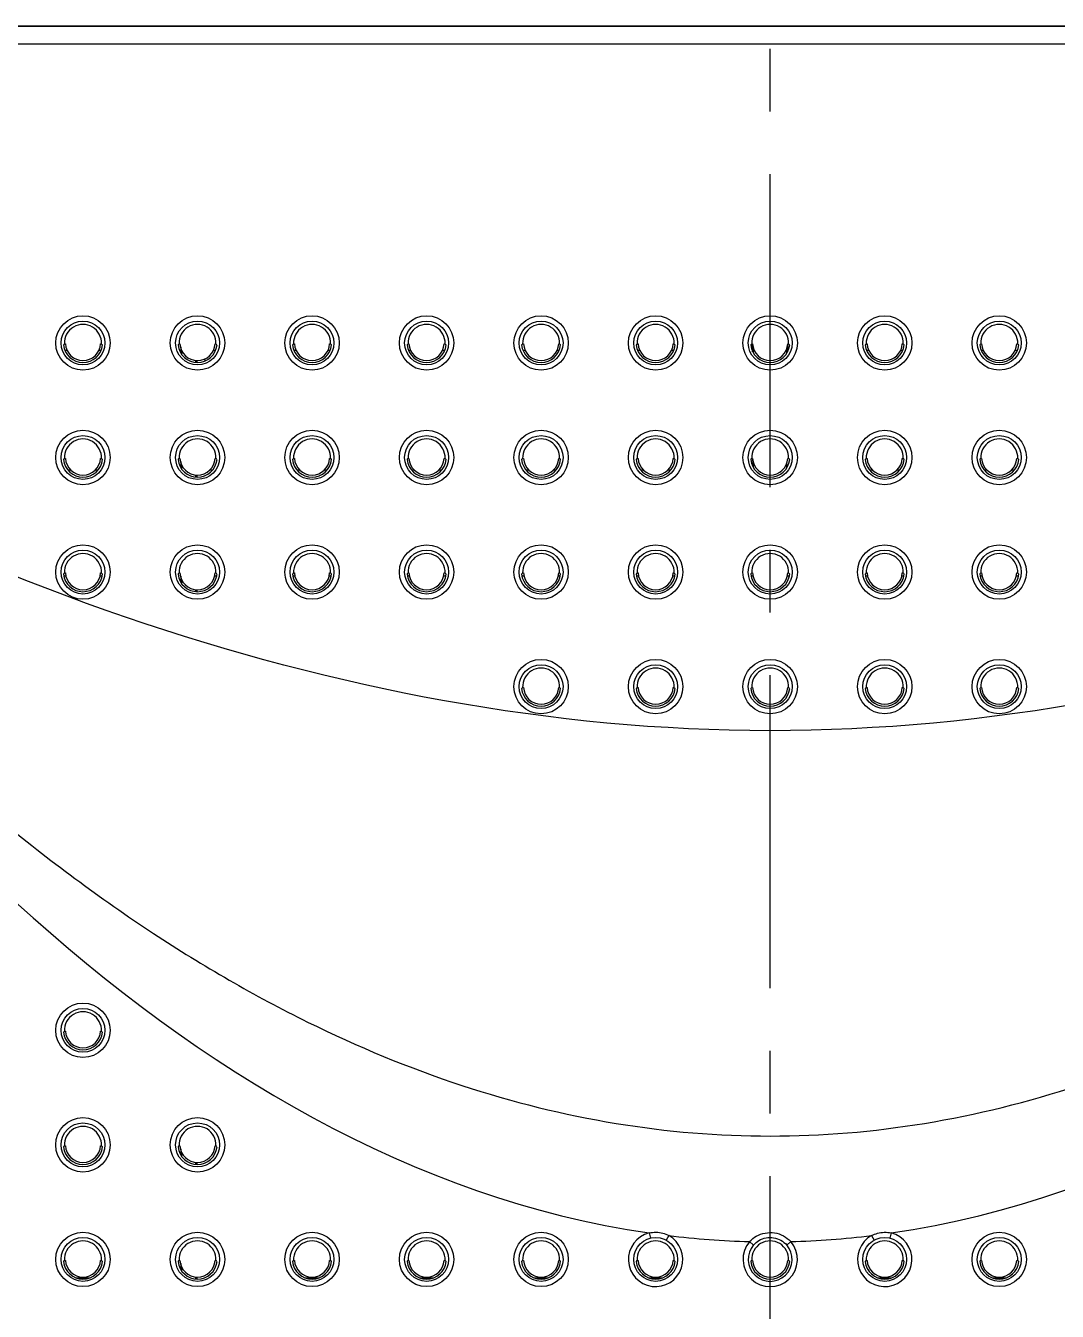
# Model space of a CAD drawing. Header units: millimetres. Extents: x 4086 to 4666, y 411 to 814.
# Drawn here: x 4181 to 4239.5, y 630.6 to 703.5 of the extents above; entities that cross this region are included whole.
import ezdxf

# ---------------------------------------------------------------- set-up
doc = ezdxf.new("R2010")
doc.units = ezdxf.units.MM
doc.linetypes.add('CENTER', pattern=[50.8, 31.75, -6.35, 6.35, -6.35])

msp = doc.modelspace()

# ---------------------------------------------------------------- linework, layer by layer
at = {"color": 7, "linetype": 'Continuous'}
for p, q in [((4324.896, 703.505), (4119.195, 703.505)), ((4121.505, 703.546), (4324.905, 703.546)), ((4309.705, 702.505), (4136.705, 702.505)), ((4183.156, 685.493), (4183.206, 685.493)), ((4183.309, 685.11), (4183.192, 685.11)), ((4185.217, 685.11), (4185.101, 685.11)), ((4185.203, 685.493), (4185.253, 685.493)), ((4189.656, 685.493), (4189.706, 685.493)), ((4189.752, 685.307), (4189.752, 684.99)), ((4189.805, 685.115), (4189.805, 684.922)), ((4191.717, 685.11), (4191.601, 685.11)), ((4191.703, 685.493), (4191.753, 685.493)), ((4196.156, 685.493), (4196.206, 685.493)), ((4196.309, 685.11), (4196.192, 685.11)), ((4198.217, 685.11), (4198.101, 685.11)), ((4198.203, 685.493), (4198.253, 685.493)), ((4202.656, 685.493), (4202.706, 685.493)), ((4202.809, 685.11), (4202.692, 685.11)), ((4204.717, 685.11), (4204.601, 685.11)), ((4204.703, 685.493), (4204.753, 685.493)), ((4209.156, 685.493), (4209.206, 685.493)), ((4209.309, 685.11), (4209.192, 685.11)), ((4211.217, 685.11), (4211.101, 685.11)), ((4211.203, 685.493), (4211.253, 685.493)), ((4215.656, 685.493), (4215.706, 685.493)), ((4215.809, 685.11), (4215.692, 685.11)), ((4217.717, 685.11), (4217.601, 685.11)), ((4217.703, 685.493), (4217.753, 685.493)), ((4222.156, 685.493), (4222.206, 685.493)), ((4222.205, 685.11), (4222.205, 685.43)), ((4222.209, 685.051), (4222.205, 685.11)), ((4222.262, 684.977), (4222.262, 685.266)), ((4224.147, 684.977), (4224.147, 685.266)), ((4224.2, 685.051), (4224.205, 685.11)), ((4224.203, 685.493), (4224.253, 685.493)), ((4224.205, 685.11), (4224.205, 685.43)), ((4228.656, 685.493), (4228.706, 685.493)), ((4228.809, 685.11), (4228.692, 685.11)), ((4230.717, 685.11), (4230.601, 685.11)), ((4230.703, 685.493), (4230.753, 685.493)), ((4235.156, 685.493), (4235.206, 685.493)), ((4235.309, 685.11), (4235.192, 685.11)), ((4237.217, 685.11), (4237.101, 685.11)), ((4237.203, 685.493), (4237.253, 685.493)), ((4190.605, 684.451), (4190.605, 684.565)), ((4190.657, 684.555), (4190.657, 684.442)), ((4191.147, 684.533), (4191.147, 684.663)), ((4183.156, 678.993), (4183.206, 678.993)), ((4185.203, 678.993), (4185.253, 678.993)), ((4189.656, 678.993), (4189.706, 678.993)), ((4189.752, 678.807), (4189.752, 678.49)), ((4189.805, 678.615), (4189.805, 678.422)), ((4191.703, 678.993), (4191.753, 678.993)), ((4196.156, 678.993), (4196.206, 678.993)), ((4198.203, 678.993), (4198.253, 678.993)), ((4202.656, 678.993), (4202.706, 678.993)), ((4204.703, 678.993), (4204.753, 678.993)), ((4209.156, 678.993), (4209.206, 678.993)), ((4211.203, 678.993), (4211.253, 678.993)), ((4215.656, 678.993), (4215.706, 678.993)), ((4217.703, 678.993), (4217.753, 678.993)), ((4222.156, 678.993), (4222.206, 678.993)), ((4222.251, 678.492), (4222.217, 678.939)), ((4222.262, 678.477), (4222.262, 678.766)), ((4224.147, 678.477), (4224.147, 678.766)), ((4224.203, 678.993), (4224.253, 678.993)), ((4228.656, 678.993), (4228.706, 678.993)), ((4230.703, 678.993), (4230.753, 678.993)), ((4235.156, 678.993), (4235.206, 678.993)), ((4237.203, 678.993), (4237.253, 678.993)), ((4183.367, 678.34), (4183.502, 678.34)), ((4184.907, 678.34), (4185.043, 678.34)), ((4190.605, 677.951), (4190.605, 678.065)), ((4190.657, 678.055), (4190.657, 677.942)), ((4191.407, 678.34), (4191.543, 678.34)), ((4196.367, 678.34), (4196.502, 678.34)), ((4197.907, 678.34), (4198.043, 678.34)), ((4202.867, 678.34), (4203.002, 678.34)), ((4204.407, 678.34), (4204.543, 678.34)), ((4209.367, 678.34), (4209.502, 678.34)), ((4210.907, 678.34), (4211.043, 678.34)), ((4215.867, 678.34), (4216.002, 678.34)), ((4217.407, 678.34), (4217.543, 678.34)), ((4228.867, 678.34), (4229.002, 678.34)), ((4230.407, 678.34), (4230.543, 678.34)), ((4235.367, 678.34), (4235.502, 678.34)), ((4236.907, 678.34), (4237.043, 678.34)), ((4183.098, 672.34), (4183.206, 672.34)), ((4183.156, 672.493), (4183.206, 672.493)), ((4185.203, 672.493), (4185.253, 672.493)), ((4185.203, 672.34), (4185.312, 672.34)), ((4189.656, 672.493), (4189.706, 672.493)), ((4189.752, 672.307), (4189.752, 671.99)), ((4189.805, 672.115), (4189.805, 671.922)), ((4191.703, 672.493), (4191.753, 672.493)), ((4191.703, 672.34), (4191.812, 672.34)), ((4196.098, 672.34), (4196.206, 672.34)), ((4196.156, 672.493), (4196.206, 672.493)), ((4198.203, 672.493), (4198.253, 672.493)), ((4198.203, 672.34), (4198.312, 672.34)), ((4202.598, 672.34), (4202.706, 672.34)), ((4202.656, 672.493), (4202.706, 672.493)), ((4204.703, 672.493), (4204.753, 672.493)), ((4204.703, 672.34), (4204.812, 672.34)), ((4209.098, 672.34), (4209.206, 672.34)), ((4209.156, 672.493), (4209.206, 672.493)), ((4211.203, 672.493), (4211.253, 672.493)), ((4211.203, 672.34), (4211.312, 672.34)), ((4215.598, 672.34), (4215.706, 672.34)), ((4215.656, 672.493), (4215.706, 672.493)), ((4217.703, 672.493), (4217.753, 672.493)), ((4217.703, 672.34), (4217.812, 672.34)), ((4222.098, 672.34), (4222.206, 672.34)), ((4222.156, 672.493), (4222.206, 672.493)), ((4224.203, 672.493), (4224.253, 672.493)), ((4224.203, 672.34), (4224.312, 672.34)), ((4228.598, 672.34), (4228.706, 672.34)), ((4228.656, 672.493), (4228.706, 672.493)), ((4230.703, 672.493), (4230.753, 672.493)), ((4230.703, 672.34), (4230.812, 672.34)), ((4235.098, 672.34), (4235.206, 672.34)), ((4235.156, 672.493), (4235.206, 672.493)), ((4237.203, 672.493), (4237.253, 672.493)), ((4237.203, 672.34), (4237.312, 672.34)), ((4190.605, 671.451), (4190.605, 671.565)), ((4190.657, 671.555), (4190.657, 671.442)), ((4209.156, 665.993), (4209.206, 665.993)), ((4211.203, 665.993), (4211.253, 665.993)), ((4215.656, 665.993), (4215.706, 665.993)), ((4217.703, 665.993), (4217.753, 665.993)), ((4222.156, 665.993), (4222.206, 665.993)), ((4224.203, 665.993), (4224.253, 665.993)), ((4228.656, 665.993), (4228.706, 665.993)), ((4230.703, 665.993), (4230.753, 665.993)), ((4235.156, 665.993), (4235.206, 665.993)), ((4237.203, 665.993), (4237.253, 665.993)), ((4183.156, 646.493), (4183.206, 646.493)), ((4185.203, 646.493), (4185.253, 646.493)), ((4183.156, 639.993), (4183.206, 639.993)), ((4185.203, 639.993), (4185.253, 639.993)), ((4189.656, 639.993), (4189.706, 639.993)), ((4189.752, 639.807), (4189.752, 639.49)), ((4191.703, 639.993), (4191.753, 639.993)), ((4189.805, 639.615), (4189.805, 639.422)), ((4190.605, 638.951), (4190.605, 639.065)), ((4190.657, 639.055), (4190.657, 638.942)), ((4216.339, 635.046), (4216.41, 634.755)), ((4217.453, 634.897), (4217.307, 634.635)), ((4228.957, 634.897), (4229.102, 634.635)), ((4230.071, 635.046), (4230, 634.755)), ((4222.04, 634.56), (4222.266, 634.363)), ((4224.369, 634.56), (4224.143, 634.363)), ((4183.156, 633.493), (4183.206, 633.493)), ((4185.203, 633.493), (4185.253, 633.493)), ((4189.656, 633.493), (4189.706, 633.493)), ((4189.752, 633.307), (4189.752, 632.99)), ((4191.703, 633.493), (4191.753, 633.493)), ((4196.156, 633.493), (4196.206, 633.493)), ((4198.203, 633.493), (4198.253, 633.493)), ((4202.656, 633.493), (4202.706, 633.493)), ((4204.703, 633.493), (4204.753, 633.493)), ((4209.156, 633.493), (4209.206, 633.493)), ((4211.203, 633.493), (4211.253, 633.493)), ((4215.656, 633.493), (4215.706, 633.493)), ((4217.703, 633.493), (4217.753, 633.493)), ((4222.156, 633.493), (4222.206, 633.493)), ((4224.203, 633.493), (4224.253, 633.493)), ((4228.656, 633.493), (4228.706, 633.493)), ((4230.703, 633.493), (4230.753, 633.493)), ((4235.156, 633.493), (4235.206, 633.493)), ((4237.203, 633.493), (4237.253, 633.493)), ((4183.8, 632.51), (4184.61, 632.51)), ((4189.805, 633.115), (4189.805, 632.922)), ((4190.605, 632.451), (4190.605, 632.565)), ((4190.657, 632.555), (4190.657, 632.442)), ((4196.8, 632.51), (4197.61, 632.51)), ((4203.3, 632.51), (4204.11, 632.51)), ((4209.8, 632.51), (4210.61, 632.51)), ((4216.3, 632.51), (4217.11, 632.51)), ((4229.3, 632.51), (4230.11, 632.51)), ((4235.8, 632.51), (4236.61, 632.51))]:
    msp.add_line(p, q, dxfattribs=at)
at = {"color": 1, "linetype": 'CENTER', "ltscale": 0.559571}
msp.add_line((4223.205, 563.653), (4223.205, 703.546), dxfattribs=at)
at = {"color": 7, "linetype": 'Continuous'}
for centre, radius in [((4184.205, 685.546), 1.544), ((4184.205, 685.546), 1.245), ((4190.705, 685.546), 1.544), ((4190.705, 685.546), 1.245), ((4197.205, 685.546), 1.544), ((4197.205, 685.546), 1.245), ((4203.705, 685.546), 1.544), ((4203.705, 685.546), 1.245), ((4210.205, 685.546), 1.544), ((4210.205, 685.546), 1.245), ((4216.705, 685.546), 1.544), ((4216.705, 685.546), 1.245), ((4223.205, 685.546), 1.544), ((4223.205, 685.546), 1.245), ((4229.705, 685.546), 1.544), ((4229.705, 685.546), 1.245), ((4236.205, 685.546), 1.544), ((4236.205, 685.546), 1.245), ((4184.205, 679.046), 1.544), ((4190.705, 679.046), 1.544), ((4197.205, 679.046), 1.544), ((4203.705, 679.046), 1.544), ((4210.205, 679.046), 1.544), ((4216.705, 679.046), 1.544), ((4223.205, 679.046), 1.544), ((4229.705, 679.046), 1.544), ((4236.205, 679.046), 1.544), ((4184.205, 679.046), 1.245), ((4190.705, 679.046), 1.245), ((4197.205, 679.046), 1.245), ((4203.705, 679.046), 1.245), ((4210.205, 679.046), 1.245), ((4216.705, 679.046), 1.245), ((4223.205, 679.046), 1.245), ((4229.705, 679.046), 1.245), ((4236.205, 679.046), 1.245), ((4184.205, 672.546), 1.544), ((4190.705, 672.546), 1.544), ((4197.205, 672.546), 1.544), ((4203.705, 672.546), 1.544), ((4210.205, 672.546), 1.544), ((4216.705, 672.546), 1.544), ((4223.205, 672.546), 1.544), ((4229.705, 672.546), 1.544), ((4236.205, 672.546), 1.544), ((4184.205, 672.546), 1.245), ((4190.705, 672.546), 1.245), ((4197.205, 672.546), 1.245), ((4203.705, 672.546), 1.245), ((4210.205, 672.546), 1.245), ((4216.705, 672.546), 1.245), ((4223.205, 672.546), 1.245), ((4229.705, 672.546), 1.245), ((4236.205, 672.546), 1.245), ((4210.205, 666.046), 1.544), ((4216.705, 666.046), 1.544), ((4223.205, 666.046), 1.544), ((4229.705, 666.046), 1.544), ((4236.205, 666.046), 1.544), ((4210.205, 666.046), 1.245), ((4216.705, 666.046), 1.245), ((4223.205, 666.046), 1.245), ((4229.705, 666.046), 1.245), ((4236.205, 666.046), 1.245), ((4184.205, 646.546), 1.544), ((4184.205, 646.546), 1.245), ((4184.205, 640.046), 1.544), ((4184.205, 640.046), 1.245), ((4190.705, 640.046), 1.544), ((4190.705, 640.046), 1.245), ((4184.205, 633.546), 1.544), ((4184.205, 633.546), 1.245), ((4190.705, 633.546), 1.544), ((4190.705, 633.546), 1.245), ((4197.205, 633.546), 1.544), ((4197.205, 633.546), 1.245), ((4203.705, 633.546), 1.544), ((4203.705, 633.546), 1.245), ((4210.205, 633.546), 1.544), ((4210.205, 633.546), 1.245), ((4216.705, 633.546), 1.244), ((4229.705, 633.546), 1.244), ((4236.205, 633.546), 1.544), ((4236.205, 633.546), 1.245)]:
    msp.add_circle(centre, radius, dxfattribs=at)
for centre, radius, start, end in [((4184.205, 685.546), 1.05, 357.13905, 182.86095), ((4190.705, 685.546), 1.05, 357.13905, 182.86095), ((4197.205, 685.546), 1.05, 357.13905, 182.86095), ((4203.705, 685.546), 1.05, 357.13905, 182.86095), ((4210.205, 685.546), 1.05, 357.13905, 182.86095), ((4216.705, 685.546), 1.05, 357.13905, 182.86095), ((4223.205, 685.546), 1.05, 357.13905, 182.86095), ((4229.705, 685.546), 1.05, 357.13905, 182.86095), ((4236.205, 685.546), 1.05, 357.13905, 182.86095), ((4185.515, 683.252), 3.254, 137.22453, 137.976), ((4184.205, 685.546), 1.113, 185.9466, 354.0534), ((4185.413, 683.347), 3.115, 136.43339, 137.22474), ((4184.205, 685.546), 1, 183.00412, 356.99588), ((4182.946, 683.3), 3.183, 42.01569, 43.55809), ((4192.015, 683.252), 3.254, 137.22453, 137.976), ((4190.705, 685.546), 1.113, 185.9466, 354.0534), ((4191.913, 683.347), 3.115, 136.43339, 137.22474), ((4190.705, 685.546), 1, 183.00412, 356.99588), ((4189.446, 683.3), 3.183, 42.01569, 43.55809), ((4198.515, 683.252), 3.254, 137.22453, 137.976), ((4197.205, 685.546), 1.113, 185.9466, 354.0534), ((4198.413, 683.347), 3.115, 136.43339, 137.22474), ((4197.205, 685.546), 1, 183.00412, 356.99588), ((4195.946, 683.3), 3.183, 42.01569, 43.55809), ((4205.015, 683.252), 3.254, 137.22453, 137.976), ((4203.705, 685.546), 1.113, 185.9466, 354.0534), ((4204.913, 683.347), 3.115, 136.43339, 137.22474), ((4203.705, 685.546), 1, 183.00412, 356.99588), ((4202.446, 683.3), 3.183, 42.01569, 43.55809), ((4211.515, 683.252), 3.254, 137.22453, 137.976), ((4210.205, 685.546), 1.113, 185.9466, 354.0534), ((4211.413, 683.347), 3.115, 136.43339, 137.22474), ((4210.205, 685.546), 1, 183.00412, 356.99588), ((4208.946, 683.3), 3.183, 42.01569, 43.55809), ((4218.015, 683.252), 3.254, 137.22453, 137.976), ((4216.705, 685.546), 1.113, 185.9466, 354.0534), ((4217.913, 683.347), 3.115, 136.43339, 137.22474), ((4216.705, 685.546), 1, 183.00412, 356.99588), ((4215.446, 683.3), 3.183, 42.01569, 43.55809), ((4224.515, 683.252), 3.254, 137.22453, 137.976), ((4223.205, 685.546), 1.113, 185.9466, 354.0534), ((4224.413, 683.347), 3.115, 136.43339, 137.22474), ((4223.205, 685.546), 1, 183.00412, 356.99588), ((4221.946, 683.3), 3.183, 42.01569, 43.55809), ((4231.015, 683.252), 3.254, 137.22453, 137.976), ((4229.705, 685.546), 1.113, 185.9466, 354.0534), ((4230.913, 683.347), 3.115, 136.43339, 137.22474), ((4229.705, 685.546), 1, 183.00412, 356.99588), ((4228.446, 683.3), 3.183, 42.01569, 43.55809), ((4237.515, 683.252), 3.254, 137.22453, 137.976), ((4236.205, 685.546), 1.113, 185.9466, 354.0534), ((4237.413, 683.347), 3.115, 136.43339, 137.22474), ((4236.205, 685.546), 1, 183.00412, 356.99588), ((4234.946, 683.3), 3.183, 42.01569, 43.55809), ((4184.205, 679.046), 1.05, 357.13905, 182.86095), ((4190.705, 679.046), 1.05, 357.13905, 182.86095), ((4197.205, 679.046), 1.05, 357.13905, 182.86095), ((4203.705, 679.046), 1.05, 357.13905, 182.86095), ((4210.205, 679.046), 1.05, 357.13905, 182.86095), ((4216.705, 679.046), 1.05, 357.13905, 182.86095), ((4223.205, 679.046), 1.05, 357.13905, 182.86095), ((4229.705, 679.046), 1.05, 357.13905, 182.86095), ((4236.205, 679.046), 1.05, 357.13905, 182.86095), ((4185.515, 676.752), 3.254, 137.22453, 137.976), ((4184.205, 679.046), 1.113, 185.9466, 354.0534), ((4185.413, 676.847), 3.115, 136.43339, 137.22474), ((4184.205, 679.046), 1, 183.00412, 356.99588), ((4182.946, 676.8), 3.183, 42.01569, 43.55809), ((4192.015, 676.752), 3.254, 137.22453, 137.976), ((4190.705, 679.046), 1.113, 185.9466, 354.0534), ((4191.913, 676.847), 3.115, 136.43339, 137.22474), ((4190.705, 679.046), 1, 183.00412, 356.99588), ((4189.446, 676.8), 3.183, 42.01569, 43.55809), ((4198.515, 676.752), 3.254, 137.22453, 137.976), ((4197.205, 679.046), 1.113, 185.9466, 354.0534), ((4198.413, 676.847), 3.115, 136.43339, 137.22474), ((4197.205, 679.046), 1, 183.00412, 356.99588), ((4195.946, 676.8), 3.183, 42.01569, 43.55809), ((4205.015, 676.752), 3.254, 137.22453, 137.976), ((4203.705, 679.046), 1.113, 185.9466, 354.0534), ((4204.913, 676.847), 3.115, 136.43339, 137.22474), ((4203.705, 679.046), 1, 183.00412, 356.99588), ((4202.446, 676.8), 3.183, 42.01569, 43.55809), ((4211.515, 676.752), 3.254, 137.22453, 137.976), ((4210.205, 679.046), 1.113, 185.9466, 354.0534), ((4211.413, 676.847), 3.115, 136.43339, 137.22474), ((4210.205, 679.046), 1, 183.00412, 356.99588), ((4208.946, 676.8), 3.183, 42.01569, 43.55809), ((4218.015, 676.752), 3.254, 137.22453, 137.976), ((4216.705, 679.046), 1.113, 185.9466, 354.0534), ((4217.913, 676.847), 3.115, 136.43339, 137.22474), ((4216.705, 679.046), 1, 183.00412, 356.99588), ((4215.446, 676.8), 3.183, 42.01569, 43.55809), ((4224.515, 676.752), 3.254, 137.22453, 137.976), ((4223.205, 679.046), 1.113, 185.9466, 354.0534), ((4224.413, 676.847), 3.115, 136.43339, 137.22474), ((4223.205, 679.046), 1, 183.00412, 356.99588), ((4221.946, 676.8), 3.183, 42.01569, 43.55809), ((4231.015, 676.752), 3.254, 137.22453, 137.976), ((4229.705, 679.046), 1.113, 185.9466, 354.0534), ((4230.913, 676.847), 3.115, 136.43339, 137.22474), ((4229.705, 679.046), 1, 183.00412, 356.99588), ((4228.446, 676.8), 3.183, 42.01569, 43.55809), ((4237.515, 676.752), 3.254, 137.22453, 137.976), ((4236.205, 679.046), 1.113, 185.9466, 354.0534), ((4237.413, 676.847), 3.115, 136.43339, 137.22474), ((4236.205, 679.046), 1, 183.00412, 356.99588), ((4234.946, 676.8), 3.183, 42.01569, 43.55809), ((4184.205, 672.546), 1.05, 357.13905, 182.86095), ((4190.705, 672.546), 1.05, 357.13905, 182.86095), ((4197.205, 672.546), 1.05, 357.13905, 182.86095), ((4203.705, 672.546), 1.05, 357.13905, 182.86095), ((4210.205, 672.546), 1.05, 357.13905, 182.86095), ((4216.705, 672.546), 1.05, 357.13905, 182.86095), ((4223.205, 672.546), 1.05, 357.13905, 182.86095), ((4229.705, 672.546), 1.05, 357.13905, 182.86095), ((4236.205, 672.546), 1.05, 357.13905, 182.86095), ((4185.515, 670.252), 3.254, 137.22453, 137.976), ((4184.205, 672.546), 1.113, 185.9466, 354.0534), ((4185.413, 670.347), 3.115, 136.43339, 137.22474), ((4184.205, 672.546), 1, 183.00412, 356.99588), ((4182.946, 670.3), 3.183, 42.01569, 43.55809), ((4192.015, 670.252), 3.254, 137.22453, 137.976), ((4190.705, 672.546), 1.113, 185.9466, 354.0534), ((4191.913, 670.347), 3.115, 136.43339, 137.22474), ((4190.705, 672.546), 1, 183.00412, 356.99588), ((4189.446, 670.3), 3.183, 42.01569, 43.55809), ((4198.515, 670.252), 3.254, 137.22453, 137.976), ((4197.205, 672.546), 1.113, 185.9466, 354.0534), ((4198.413, 670.347), 3.115, 136.43339, 137.22474), ((4197.205, 672.546), 1, 183.00412, 356.99588), ((4195.946, 670.3), 3.183, 42.01569, 43.55809), ((4205.015, 670.252), 3.254, 137.22453, 137.976), ((4203.705, 672.546), 1.113, 185.9466, 354.0534), ((4204.913, 670.347), 3.115, 136.43339, 137.22474), ((4203.705, 672.546), 1, 183.00412, 356.99588), ((4202.446, 670.3), 3.183, 42.01569, 43.55809), ((4211.515, 670.252), 3.254, 137.22453, 137.976), ((4210.205, 672.546), 1.113, 185.9466, 354.0534), ((4211.413, 670.347), 3.115, 136.43339, 137.22474), ((4210.205, 672.546), 1, 183.00412, 356.99588), ((4208.946, 670.3), 3.183, 42.01569, 43.55809), ((4218.015, 670.252), 3.254, 137.22453, 137.976), ((4216.705, 672.546), 1.113, 185.9466, 354.0534), ((4217.913, 670.347), 3.115, 136.43339, 137.22474), ((4216.705, 672.546), 1, 183.00412, 356.99588), ((4215.446, 670.3), 3.183, 42.01569, 43.55809), ((4224.515, 670.252), 3.254, 137.22453, 137.976), ((4223.205, 672.546), 1.113, 185.9466, 354.0534), ((4224.413, 670.347), 3.115, 136.43339, 137.22474), ((4223.205, 672.546), 1, 183.00412, 356.99588), ((4221.946, 670.3), 3.183, 42.01569, 43.55809), ((4231.015, 670.252), 3.254, 137.22453, 137.976), ((4229.705, 672.546), 1.113, 185.9466, 354.0534), ((4230.913, 670.347), 3.115, 136.43339, 137.22474), ((4229.705, 672.546), 1, 183.00412, 356.99588), ((4228.446, 670.3), 3.183, 42.01569, 43.55809), ((4237.515, 670.252), 3.254, 137.22453, 137.976), ((4236.205, 672.546), 1.113, 185.9466, 354.0534), ((4237.413, 670.347), 3.115, 136.43339, 137.22474), ((4236.205, 672.546), 1, 183.00412, 356.99588), ((4234.946, 670.3), 3.183, 42.01569, 43.55809), ((4210.205, 666.046), 1.05, 357.13905, 182.86095), ((4216.705, 666.046), 1.05, 357.13905, 182.86095), ((4223.205, 666.046), 1.05, 357.13905, 182.86095), ((4229.705, 666.046), 1.05, 357.13905, 182.86095), ((4236.205, 666.046), 1.05, 357.13905, 182.86095), ((4211.413, 663.847), 3.115, 136.43339, 137.22474), ((4210.205, 666.046), 1, 183.00412, 356.99588), ((4208.946, 663.8), 3.183, 42.01569, 43.55809), ((4217.913, 663.847), 3.115, 136.43339, 137.22474), ((4216.705, 666.046), 1, 183.00412, 356.99588), ((4215.446, 663.8), 3.183, 42.01569, 43.55809), ((4224.413, 663.847), 3.115, 136.43339, 137.22474), ((4223.205, 666.046), 1, 183.00412, 356.99588), ((4221.946, 663.8), 3.183, 42.01569, 43.55809), ((4230.913, 663.847), 3.115, 136.43339, 137.22474), ((4229.705, 666.046), 1, 183.00412, 356.99588), ((4228.446, 663.8), 3.183, 42.01569, 43.55809), ((4237.413, 663.847), 3.115, 136.43339, 137.22474), ((4236.205, 666.046), 1, 183.00412, 356.99588), ((4234.946, 663.8), 3.183, 42.01569, 43.55809), ((4211.515, 663.752), 3.254, 137.22453, 137.976), ((4210.205, 666.046), 1.113, 185.9466, 354.0534), ((4218.015, 663.752), 3.254, 137.22453, 137.976), ((4216.705, 666.046), 1.113, 185.9466, 354.0534), ((4224.515, 663.752), 3.254, 137.22453, 137.976), ((4223.205, 666.046), 1.113, 185.9466, 354.0534), ((4231.015, 663.752), 3.254, 137.22453, 137.976), ((4229.705, 666.046), 1.113, 185.9466, 354.0534), ((4237.515, 663.752), 3.254, 137.22453, 137.976), ((4236.205, 666.046), 1.113, 185.9466, 354.0534), ((4184.205, 646.546), 1.05, 357.13905, 182.86095), ((4185.515, 644.252), 3.254, 137.22453, 137.976), ((4184.205, 646.546), 1.113, 185.9466, 354.0534), ((4185.413, 644.347), 3.115, 136.43339, 137.22474), ((4184.205, 646.546), 1, 183.00412, 356.99588), ((4182.946, 644.3), 3.183, 42.01569, 43.55809), ((4184.205, 640.046), 1.05, 357.13905, 182.86095), ((4190.705, 640.046), 1.05, 357.13905, 182.86095), ((4185.515, 637.752), 3.254, 137.22453, 137.976), ((4184.205, 640.046), 1.113, 185.9466, 354.0534), ((4185.413, 637.847), 3.115, 136.43339, 137.22474), ((4184.205, 640.046), 1, 183.00412, 356.99588), ((4182.946, 637.8), 3.183, 42.01569, 43.55809), ((4192.015, 637.752), 3.254, 137.22453, 137.976), ((4190.705, 640.046), 1.113, 185.9466, 354.0534), ((4191.913, 637.847), 3.115, 136.43339, 137.22474), ((4190.705, 640.046), 1, 183.00412, 356.99588), ((4189.446, 637.8), 3.183, 42.01569, 43.55809), ((4216.705, 633.546), 1.544, 103.71319, 61.0327), ((4223.221, 682.07), 47.524, 263.02807, 268.57599), ((4223.188, 682.07), 47.524, 271.424, 276.97193), ((4229.705, 633.546), 1.544, 118.96729, 76.28672), ((4184.205, 633.546), 1.05, 357.13905, 182.86095), ((4190.705, 633.546), 1.05, 357.13905, 182.86095), ((4197.205, 633.546), 1.05, 357.13905, 182.86095), ((4203.705, 633.546), 1.05, 357.13905, 182.86095), ((4210.205, 633.546), 1.05, 357.13905, 182.86095), ((4216.705, 633.546), 1.05, 357.13905, 182.86095), ((4223.205, 633.546), 1.544, 138.93975, 41.06053), ((4223.205, 633.546), 1.245, 138.93979, 41.06021), ((4223.205, 633.546), 1.05, 357.13905, 182.86095), ((4229.705, 633.546), 1.05, 357.13905, 182.86095), ((4236.205, 633.546), 1.05, 357.13905, 182.86095), ((4185.515, 631.252), 3.254, 137.22453, 137.976), ((4184.205, 633.546), 1.113, 185.9466, 354.0534), ((4185.413, 631.347), 3.115, 136.43339, 137.22474), ((4184.205, 633.546), 1, 183.00412, 356.99588), ((4182.946, 631.3), 3.183, 42.01569, 43.55809), ((4192.015, 631.252), 3.254, 137.22453, 137.976), ((4190.705, 633.546), 1.113, 185.9466, 354.0534), ((4191.913, 631.347), 3.115, 136.43339, 137.22474), ((4190.705, 633.546), 1, 183.00412, 356.99588), ((4189.446, 631.3), 3.183, 42.01569, 43.55809), ((4198.515, 631.252), 3.254, 137.22453, 137.976), ((4197.205, 633.546), 1.113, 185.9466, 354.0534), ((4198.413, 631.347), 3.115, 136.43339, 137.22474), ((4197.205, 633.546), 1, 183.00412, 356.99588), ((4195.946, 631.3), 3.183, 42.01569, 43.55809), ((4205.015, 631.252), 3.254, 137.22453, 137.976), ((4203.705, 633.546), 1.113, 185.9466, 354.0534), ((4204.913, 631.347), 3.115, 136.43339, 137.22474), ((4203.705, 633.546), 1, 183.00412, 356.99588), ((4202.446, 631.3), 3.183, 42.01569, 43.55809), ((4211.515, 631.252), 3.254, 137.22453, 137.976), ((4210.205, 633.546), 1.113, 185.9466, 354.0534), ((4211.413, 631.347), 3.115, 136.43339, 137.22474), ((4210.205, 633.546), 1, 183.00412, 356.99588), ((4208.946, 631.3), 3.183, 42.01569, 43.55809), ((4218.015, 631.252), 3.254, 137.22453, 137.976), ((4216.705, 633.546), 1.113, 185.9466, 354.0534), ((4217.913, 631.347), 3.115, 136.43339, 137.22474), ((4216.705, 633.546), 1, 183.00412, 356.99588), ((4215.446, 631.3), 3.183, 42.01569, 43.55809), ((4224.515, 631.252), 3.254, 137.22453, 137.976), ((4223.205, 633.546), 1.113, 185.9466, 354.0534), ((4224.413, 631.347), 3.115, 136.43339, 137.22474), ((4223.205, 633.546), 1, 183.00412, 356.99588), ((4221.946, 631.3), 3.183, 42.01569, 43.55809), ((4231.015, 631.252), 3.254, 137.22453, 137.976), ((4229.705, 633.546), 1.113, 185.9466, 354.0534), ((4230.913, 631.347), 3.115, 136.43339, 137.22474), ((4229.705, 633.546), 1, 183.00412, 356.99588), ((4228.446, 631.3), 3.183, 42.01569, 43.55809), ((4237.515, 631.252), 3.254, 137.22453, 137.976), ((4236.205, 633.546), 1.113, 185.9466, 354.0534), ((4237.413, 631.347), 3.115, 136.43339, 137.22474), ((4236.205, 633.546), 1, 183.00412, 356.99588), ((4234.946, 631.3), 3.183, 42.01569, 43.55809)]:
    msp.add_arc(centre, radius, start, end, dxfattribs=at)
for points, start_tangent, end_tangent in [([(4153.205, 686.546), (4216.339, 635.046)], (0.558376, -0.829588), (0.989548, -0.144206)), ([(4293.205, 686.546), (4223.205, 663.546), (4153.205, 686.546)], (-0.835705, -0.549178), (-0.835705, 0.549178)), ([(4153.205, 686.546), (4161.955, 675.764), (4170.705, 666.421), (4179.455, 658.514), (4188.205, 652.046), (4196.955, 647.014), (4205.705, 643.421), (4214.455, 641.264), (4223.205, 640.546), (4231.955, 641.264), (4240.705, 643.421), (4249.455, 647.014), (4258.205, 652.046), (4266.955, 658.514), (4275.705, 666.421), (4284.455, 675.764), (4293.205, 686.546)], (0.605522, -0.795829), (0.605522, 0.795829)), ([(4230.071, 635.046), (4293.205, 686.546)], (0.989548, 0.144206), (0.558376, 0.829588)), ([(4216.339, 635.046), (4216.726, 635.087), (4217.106, 635.034), (4217.453, 634.897)], (0.974076, 0.226223), (0.880311, -0.474397)), ([(4222.04, 634.56), (4222.418, 634.864), (4222.912, 635.044), (4223.448, 635.052), (4223.954, 634.884), (4224.369, 634.56)], (0.669017, 0.743247), (0.669151, -0.743127)), ([(4222.266, 634.363), (4222.57, 634.617), (4222.969, 634.769), (4223.401, 634.776), (4223.809, 634.634), (4224.143, 634.363)], (0.656758, 0.754101), (0.656822, -0.754045)), ([(4228.957, 634.897), (4229.303, 635.033), (4229.683, 635.087), (4230.071, 635.046)], (0.880281, 0.474452), (0.974101, -0.226113))]:
    msp.add_spline(points, degree=3, dxfattribs=dict(at, start_tangent=start_tangent, end_tangent=end_tangent))

doc.saveas('drawing.dxf')
